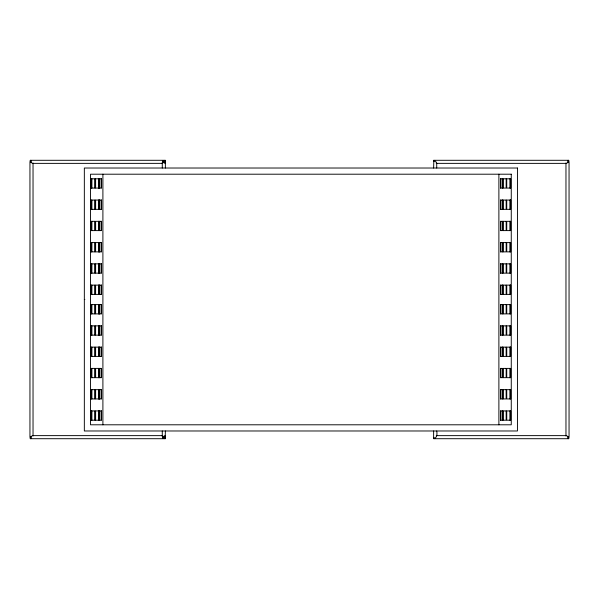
<?xml version="1.0" encoding="UTF-8"?>
<svg xmlns="http://www.w3.org/2000/svg" width="599" height="599" viewBox="0 0 599 599"><rect width="100%" height="100%" fill="white"/><g stroke="black" fill="none" stroke-linecap="round" stroke-linejoin="round"><path stroke-width="0.9" d="M162.733 163.362L32.653 163.37C31.612 163.07 29.269 161.146 30.339 160.292L165.167 160.292L164.92 161.588M436.267 435.638L566.347 435.63C567.388 435.93 569.731 437.854 568.661 438.708L433.833 438.708L434.08 437.412M436.723 430.981C437.285 433.683 437.21 437.966 433.833 438.708M165.376 430.981L165.167 438.708L30.339 438.708C29.269 437.854 31.612 435.93 32.653 435.63L162.733 435.638M433.624 168.02L433.833 160.292L568.661 160.292C569.731 161.146 567.388 163.07 566.347 163.37L436.267 163.362M433.833 160.292L435.945 161.678L436.514 163.37M164.92 436.926C166.507 432.837 159.476 440.52 163.827 438.071L165.167 438.708M165.167 160.292L163.055 161.678L162.486 163.37M31.403 438.146L30.339 438.708M567.597 160.854L568.661 160.292M162.486 435.63L162.486 436.536L163.827 438.071M31.582 161.835L29.95 161.835L29.95 437.165L31.582 437.165M567.418 161.835L569.05 161.835L569.05 437.165L567.418 437.165M91.153 178.794L95.046 178.794L95.046 188.071L91.153 188.071L91.16 178.794L91.19 188.071M91.153 200.059L95.046 200.059L95.046 209.343L91.153 209.343L91.153 200.059L91.19 209.343M91.153 221.323L95.046 221.323L95.046 230.608L91.153 230.608L91.16 221.323L91.19 230.608M91.153 242.588L95.046 242.588L95.046 251.872L91.153 251.872L91.153 242.588L91.19 251.872M91.153 263.852L95.046 263.852L95.046 273.137L91.153 273.137L91.16 263.852L91.19 273.137M91.153 285.117L95.046 285.117L95.046 294.401L91.153 294.401L91.153 285.117L91.19 294.401M84.339 299.5L84.863 299.5M91.153 304.599L95.046 304.599L95.046 313.883L91.153 313.883L91.16 304.599L91.19 313.883M91.153 325.863L95.046 325.863L95.046 335.148L91.153 335.148L91.153 325.863L91.19 335.148M91.153 347.128L95.046 347.128L95.046 356.412L91.153 356.412L91.153 347.128L91.19 356.412M91.153 368.392L95.046 368.392L95.046 377.677L91.153 377.677L91.153 368.392L91.19 377.677M91.153 389.657L95.046 389.657L95.046 398.941L91.153 398.941L91.153 389.657L91.19 398.941M91.153 410.929L95.046 410.929L95.046 420.206L91.153 420.206L91.153 410.929L91.19 420.206M30.339 160.292L31.403 160.854M568.661 438.708L567.597 438.146M163.827 160.929C159.476 158.48 166.507 166.163 164.92 162.074M434.08 161.588L433.624 160.577M164.92 437.412L165.376 438.423M565.965 163.033L565.965 435.967M510.588 178.794L510.588 188.071M510.588 200.059L510.588 209.343M510.588 221.323L510.588 230.608M510.588 242.588L510.588 251.872M510.588 263.852L510.588 273.137M510.588 285.117L510.588 294.401M510.588 304.599L510.588 313.883M510.588 325.863L510.588 335.148M510.588 347.128L510.588 356.412M510.588 368.392L510.588 377.677M510.588 389.657L510.588 398.941M510.588 410.929L510.588 420.206M509.891 178.794L509.891 188.071M509.891 200.059L509.891 209.343M509.891 221.323L509.891 230.608M509.891 242.588L509.891 251.872M509.891 263.852L509.891 273.137M509.891 285.117L509.891 294.401M509.891 304.599L509.891 313.883M509.891 325.863L509.891 335.148M509.891 347.128L509.891 356.412M509.891 368.392L509.891 377.677M509.891 389.657L509.891 398.941M509.891 410.929L509.891 420.206M503.033 178.794L503.033 188.071M503.033 200.059L503.033 209.343M503.033 221.323L503.033 230.608M503.033 242.588L503.033 251.872M503.033 263.852L503.033 273.137M503.033 285.117L503.033 294.401M503.033 304.599L503.033 313.883M503.033 325.863L503.033 335.148M503.033 347.128L503.033 356.412M503.033 368.392L503.033 377.677M503.033 389.657L503.033 398.941M503.033 410.929L503.033 420.206M502.217 178.794L502.217 188.071M502.217 200.059L502.217 209.343M502.217 221.323L502.217 230.608M502.217 242.588L502.217 251.872M502.217 263.852L502.217 273.137M502.217 285.117L502.217 294.401M502.217 304.599L502.217 313.883M502.217 325.863L502.217 335.148M502.217 347.128L502.217 356.412M502.217 368.392L502.217 377.677M502.217 389.657L502.217 398.941M502.217 410.929L502.217 420.206M500.554 178.794L500.554 188.071M500.554 200.059L500.554 209.343M500.554 221.323L500.554 230.608M500.554 242.588L500.554 251.872M500.554 263.852L500.554 273.137M500.554 285.117L500.554 294.401M500.554 304.599L500.554 313.883M500.554 325.863L500.554 335.148M500.554 347.128L500.554 356.412M500.554 368.392L500.554 377.677M500.554 389.657L500.554 398.941M500.554 410.929L500.554 420.206M498.885 174.204L498.885 424.796M436.723 163.085L436.723 168.02M433.624 430.981L433.624 438.423M165.376 160.577L165.376 168.02M162.277 162.441L162.277 168.02M162.277 430.981L162.277 436.559M102.901 174.204L102.901 424.796M101.231 178.794L101.231 188.071M101.231 200.059L101.231 209.343M101.231 221.323L101.231 230.608M101.231 242.588L101.231 251.872M101.231 263.852L101.231 273.137M101.231 285.117L101.231 294.401M101.231 304.599L101.231 313.883M101.231 325.863L101.231 335.148M101.231 347.128L101.231 356.412M101.231 368.392L101.231 377.677M101.231 389.657L101.231 398.941M101.231 410.929L101.231 420.206M99.569 178.794L99.569 188.071M99.569 200.059L99.569 209.343M99.569 221.323L99.569 230.608M99.569 242.588L99.569 251.872M99.569 263.852L99.569 273.137M99.569 285.117L99.569 294.401M99.569 304.599L99.569 313.883M99.569 325.863L99.569 335.148M99.569 347.128L99.569 356.412M99.569 368.392L99.569 377.677M99.569 389.657L99.569 398.941M99.569 410.929L99.569 420.206M99.486 178.794L99.486 188.071M99.486 200.059L99.486 209.343M99.486 221.323L99.486 230.608M99.486 242.588L99.486 251.872M99.486 263.852L99.486 273.137M99.486 285.117L99.486 294.401M99.486 304.599L99.486 313.883M99.486 325.863L99.486 335.148M99.486 347.128L99.486 356.412M99.486 368.392L99.486 377.677M99.486 389.657L99.486 398.941M99.486 410.929L99.486 420.206M98.828 178.794L98.828 188.071M98.828 200.059L98.828 209.343M98.828 221.323L98.828 230.608M98.828 242.588L98.828 251.872M98.828 263.852L98.828 273.137M98.828 285.117L98.828 294.401M98.828 304.599L98.828 313.883M98.828 325.863L98.828 335.148M98.828 347.128L98.828 356.412M98.828 368.392L98.828 377.677M98.828 389.657L98.828 398.941M98.828 410.929L98.828 420.206M98.753 178.794L98.753 188.071M98.753 200.059L98.753 209.343M98.753 221.323L98.753 230.608M98.753 242.588L98.753 251.872M98.753 263.852L98.753 273.137M98.753 285.117L98.753 294.401M98.753 304.599L98.753 313.883M98.753 325.863L98.753 335.148M98.753 347.128L98.753 356.412M98.753 368.392L98.753 377.677M98.753 389.657L98.753 398.941M98.753 410.929L98.753 420.206M95.031 178.794L95.031 188.071M95.031 200.059L95.031 209.343M95.031 221.323L95.031 230.608M95.031 242.588L95.031 251.872M95.031 263.852L95.031 273.137M95.031 285.117L95.031 294.401M95.031 304.599L95.031 313.883M95.031 325.863L95.031 335.148M95.031 347.128L95.031 356.412M95.031 368.392L95.031 377.677M95.031 389.657L95.031 398.941M95.031 410.929L95.031 420.206M91.894 178.794L91.894 188.071M91.894 200.059L91.894 209.343M91.894 221.323L91.894 230.608M91.894 242.588L91.894 251.872M91.894 263.852L91.894 273.137M91.894 285.117L91.894 294.401M91.894 304.599L91.894 313.883M91.894 325.863L91.894 335.148M91.894 347.128L91.894 356.412M91.894 368.392L91.894 377.677M91.894 389.657L91.894 398.941M91.894 410.929L91.894 420.206M33.035 163.033L33.035 435.967M517.446 168.02L84.339 168.02L84.339 430.981L517.446 430.981L517.446 168.02M511.261 174.204L90.524 174.204L90.524 424.796L511.261 424.796L511.261 174.204M101.336 178.794L95.615 178.794L95.615 188.071L101.336 188.071L101.336 178.794M502.299 178.794L500.442 178.794L500.442 188.071L502.299 188.071L502.299 178.794M506.17 178.794L502.958 178.794L502.958 188.071L506.17 188.071L506.17 178.794M510.633 178.794L506.739 178.794L506.739 188.071L510.633 188.071L510.625 178.794M101.336 200.059L95.615 200.059L95.615 209.343L101.336 209.343L101.336 200.059M502.299 200.059L500.442 200.059L500.442 209.343L502.299 209.343L502.299 200.059M506.17 200.059L502.958 200.059L502.958 209.343L506.17 209.343L506.17 200.059M510.633 200.059L506.739 200.059L506.739 209.343L510.633 209.343L510.633 200.059M101.336 221.323L95.615 221.323L95.645 230.608L101.336 230.608L101.336 221.323M502.299 221.323L500.442 221.323L500.442 230.608L502.299 230.608L502.299 221.323M506.17 221.323L502.958 221.323L502.958 230.608L506.17 230.608L506.17 221.323M510.633 221.323L506.739 221.323L506.739 230.608L510.633 230.608L510.633 221.323M101.336 242.588L95.615 242.588L95.615 251.872L101.336 251.872L101.336 242.588M502.299 242.588L500.442 242.588L500.442 251.872L502.299 251.872L502.299 242.588M506.17 242.588L502.958 242.588L502.958 251.872L506.17 251.872L506.17 242.588M510.633 242.588L506.739 242.588L506.754 251.872L510.633 251.872L510.625 242.588M101.336 263.852L95.615 263.852L95.615 273.137L101.336 273.137L101.336 263.852M502.299 263.852L500.442 263.852L500.442 273.137L502.299 273.137L502.299 263.852M506.17 263.852L502.958 263.852L502.958 273.137L506.17 273.137L506.17 263.852M510.633 263.852L506.739 263.852L506.739 273.137L510.633 273.137L510.625 263.852M101.336 285.117L95.615 285.117L95.615 294.401L101.336 294.401L101.336 285.117M502.299 285.117L500.442 285.117L500.442 294.401L502.299 294.401L502.299 285.117M506.17 285.117L502.958 285.117L502.958 294.401L506.17 294.401L506.14 285.117M510.633 285.117L506.739 285.117L506.754 294.401L510.633 294.401L510.633 285.117M101.336 304.599L95.615 304.599L95.615 313.883L101.336 313.883L101.336 304.599M502.299 304.599L500.442 304.599L500.442 313.883L502.299 313.883L502.299 304.599M506.17 304.599L502.958 304.599L502.958 313.883L506.17 313.883L506.17 304.599M510.633 304.599L506.739 304.599L506.739 313.883L510.633 313.883L510.625 304.599M101.336 325.863L95.615 325.863L95.615 335.148L101.336 335.148L101.336 325.863M502.299 325.863L500.442 325.863L500.442 335.148L502.299 335.148L502.299 325.863M506.17 325.863L502.958 325.863L502.958 335.148L506.17 335.148L506.17 325.863M510.633 325.863L506.739 325.863L506.754 335.148L510.633 335.148L510.633 325.863M101.336 347.128L95.615 347.128L95.615 356.412L101.336 356.412L101.336 347.128M502.299 347.128L500.442 347.128L500.442 356.412L502.299 356.412L502.299 347.128M506.17 347.128L502.958 347.128L502.958 356.412L506.17 356.412L506.14 347.128M510.633 347.128L506.739 347.128L506.754 356.412L510.633 356.412L510.633 347.128M101.336 368.392L95.615 368.392L95.645 377.677L101.336 377.677L101.336 368.392M502.299 368.392L500.442 368.392L500.442 377.677L502.299 377.677L502.299 368.392M506.17 368.392L502.958 368.392L502.958 377.677L506.17 377.677L506.17 368.392M510.633 368.392L506.739 368.392L506.739 377.677L510.633 377.677L510.633 368.392M101.336 389.657L95.615 389.657L95.615 398.941L101.336 398.941L101.336 389.657M502.299 389.657L500.442 389.657L500.442 398.941L502.299 398.941L502.299 389.657M506.17 389.657L502.958 389.657L502.958 398.941L506.17 398.941L506.14 389.657M510.633 389.657L506.739 389.657L506.754 398.941L510.633 398.941L510.625 389.657M101.336 410.929L95.615 410.929L95.615 420.206L101.336 420.206L101.336 410.929M502.299 410.929L500.442 410.929L500.442 420.206L502.299 420.206L502.299 410.929M506.17 410.929L502.958 410.929L502.958 420.206L506.17 420.206L506.17 410.929M510.633 410.929L506.739 410.929L506.754 420.206L510.633 420.206L510.625 410.929"/></g></svg>
